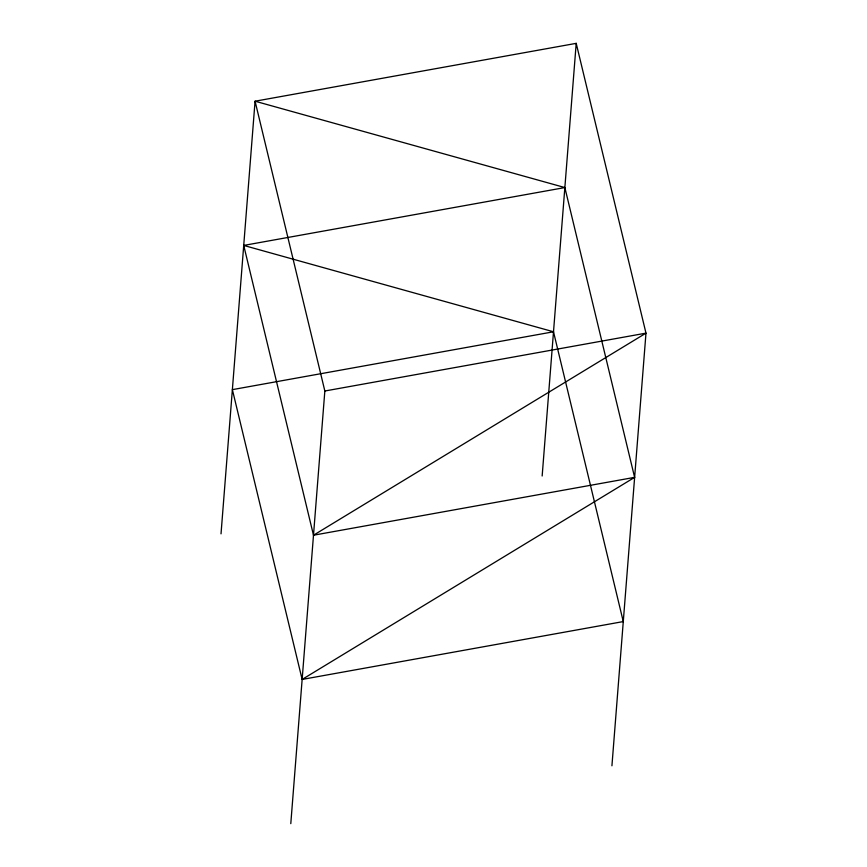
<?xml version="1.0" encoding="UTF-8"?>
<svg xmlns="http://www.w3.org/2000/svg" width="867" height="867" viewBox="0 0 867 867"><rect width="100%" height="100%" fill="white"/><g stroke="black" fill="none" stroke-linecap="round" stroke-linejoin="round"><path stroke-width="1.3" d="M221.02 533.855L255.071 101.211L576.208 43.35L645.98 333.145L611.929 765.789M290.792 823.65L324.843 391.006L255.071 101.211L564.861 187.565L634.622 477.359L302.139 679.435L232.378 389.641L553.504 331.779L623.275 621.574L302.139 679.435M542.157 475.994L576.208 43.35M564.861 187.565L243.725 245.426L313.496 535.221L645.98 333.145L324.843 391.006M313.496 535.221L634.622 477.359M243.725 245.426L553.504 331.779"/></g></svg>
